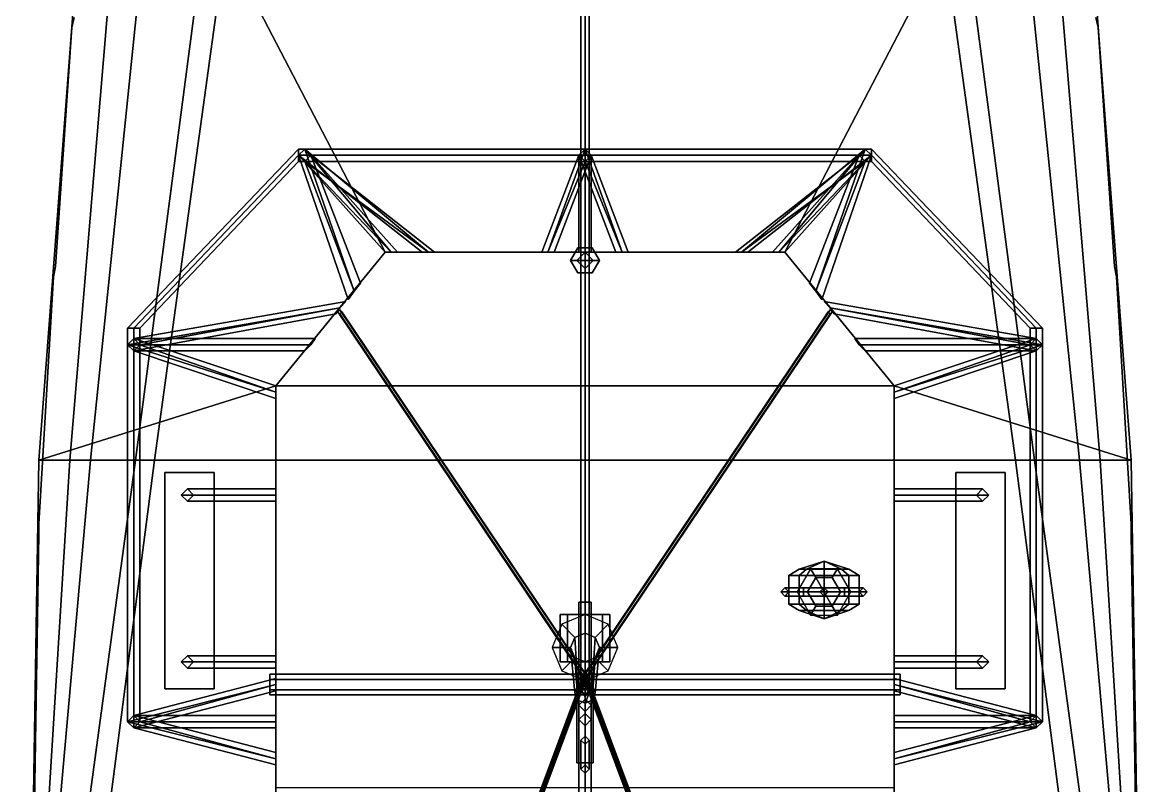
# Model space of a CAD drawing. Header units: millimetres. Extents: x -3 to 2.7, y -37.1 to 19.1.
# Drawn here: x -2.73 to 2.73, y 5.67 to 9.38 of the extents above; entities that cross this region are included whole.
import ezdxf

# ---------------------------------------------------------------- set-up
doc = ezdxf.new("R2010")
doc.units = ezdxf.units.MM
doc.layers.add('railings', color=6, linetype='Continuous')

msp = doc.modelspace()

# ---------------------------------------------------------------- linework, layer by layer
for points in [[(-0.02, 6.16, 8.65), (0, 6.16, 8.67), (0, 18.13, 4.97), (-0.02, 18.13, 4.95)], [(0, 6.16, 8.63), (-0.02, 6.16, 8.65), (-0.02, 18.13, 4.95), (0, 18.13, 4.93)], [(0, 6.16, 8.67), (0.02, 6.16, 8.65), (0.02, 18.13, 4.95), (0, 18.13, 4.97)], [(0.02, 6.16, 8.65), (0, 6.16, 8.63), (0, 18.13, 4.93), (0.02, 18.13, 4.95)], [(-2.37, 10.95, 2.6), (-2.19, 10.95, 2.45), (-2.5, 7.25, 2.45), (-2.65, 7.25, 2.6)], [(-0.97, 8.26, 2.6), (-2.37, 10.95, 2.6), (-2.65, 7.25, 2.6), (-1.5, 7.61, 2.6)], [(-2.19, 10.95, 2.45), (-2.02, 10.95, 1.93), (-2.4, 7.25, 1.93), (-2.5, 7.25, 2.45)], [(-2.02, 10.95, 1.93), (-1.6959, 10.95), (-2.1808, 7.25), (-2.4, 7.25, 1.93)], [(0.97, 8.26, 2.6), (2.37, 10.95, 2.6), (-2.37, 10.95, 2.6), (-0.97, 8.26, 2.6)], [(-1.6959, 10.95), (-1.58, 10.95, -0.69), (-2.09, 7.25, -0.8), (-2.1808, 7.25)], [(0, 7.25, -1.36), (-2.09, 7.25, -0.8), (-1.58, 10.95, -0.69), (0, 10.95, -1.27)], [(0, 10.95, -1.27), (1.58, 10.95, -0.69), (2.09, 7.25, -0.8), (0, 7.25, -1.36)], [(2.65, 7.25, 2.6), (2.37, 10.95, 2.6), (0.97, 8.26, 2.6), (1.5, 7.61, 2.6)], [(2.1808, 7.25), (2.09, 7.25, -0.8), (1.58, 10.95, -0.69), (1.6959, 10.95)], [(2.4, 7.25, 1.93), (2.1808, 7.25), (1.6959, 10.95), (2.02, 10.95, 1.93)], [(2.5, 7.25, 2.45), (2.4, 7.25, 1.93), (2.02, 10.95, 1.93), (2.19, 10.95, 2.45)], [(2.65, 7.25, 2.6), (2.5, 7.25, 2.45), (2.19, 10.95, 2.45), (2.37, 10.95, 2.6)], [(-2.19, 7.89, 5.13), (-2.22, 7.89, 5.16), (-1.39, 8.76, 5.16), (-1.39, 8.73, 5.13)], [(-2.22, 7.89, 5.16), (-2.19, 7.89, 5.19), (-1.39, 8.73, 5.19), (-1.39, 8.76, 5.16)], [(1.39, 8.73, 5.19), (1.39, 8.76, 5.16), (-1.39, 8.76, 5.16), (-1.39, 8.73, 5.19)], [(1.39, 8.76, 5.16), (1.39, 8.73, 5.13), (-1.39, 8.73, 5.13), (-1.39, 8.76, 5.16)], [(-0.94, 8.26, 4.55), (-0.97, 8.26, 4.58), (-1.39, 8.73, 5.04), (-1.36, 8.76, 5.04)], [(-0.76, 8.26, 4.65), (-0.79, 8.26, 4.68), (-1.39, 8.73, 5.04), (-1.36, 8.76, 5.04)], [(-1.12, 8.07, 4.65), (-1.15, 8.03, 4.68), (-1.39, 8.73, 5.04), (-1.36, 8.76, 5.04)], [(-1.36, 8.76, 5.04), (-1.39, 8.73, 5.04), (-1.39, 8.73, 5.13), (-1.36, 8.76, 5.16)], [(-0.91, 8.26, 4.58), (-0.94, 8.26, 4.55), (-1.36, 8.76, 5.04), (-1.33, 8.73, 5.04)], [(-0.73, 8.26, 4.68), (-0.76, 8.26, 4.65), (-1.36, 8.76, 5.04), (-1.33, 8.73, 5.04)], [(-1.09, 8.11, 4.68), (-1.12, 8.07, 4.65), (-1.36, 8.76, 5.04), (-1.33, 8.73, 5.04)], [(-1.33, 8.73, 5.04), (-1.36, 8.76, 5.04), (-1.36, 8.76, 5.16), (-1.33, 8.73, 5.13)], [(-0.18, 8.26, 4.65), (-0.21, 8.26, 4.68), (-0.03, 8.73, 5.04), (0, 8.76, 5.04)], [(-0.15, 8.26, 4.68), (-0.18, 8.26, 4.65), (0, 8.76, 5.04), (0.03, 8.73, 5.04)], [(0, 8.76, 5.04), (-0.03, 8.73, 5.04), (-0.03, 8.73, 5.13), (0, 8.76, 5.16)], [(0, 8.26, 4.55), (-0.03, 8.26, 4.58), (-0.03, 8.73, 5.04), (0, 8.76, 5.04)], [(0.18, 8.26, 4.65), (0.15, 8.26, 4.68), (-0.03, 8.73, 5.04), (0, 8.76, 5.04)], [(0.03, 8.73, 5.04), (0, 8.76, 5.04), (0, 8.76, 5.16), (0.03, 8.73, 5.13)], [(0.03, 8.26, 4.58), (0, 8.26, 4.55), (0, 8.76, 5.04), (0.03, 8.73, 5.04)], [(0.21, 8.26, 4.68), (0.18, 8.26, 4.65), (0, 8.76, 5.04), (0.03, 8.73, 5.04)], [(0.76, 8.26, 4.65), (0.73, 8.26, 4.68), (1.33, 8.73, 5.04), (1.36, 8.76, 5.04)], [(0.79, 8.26, 4.68), (0.76, 8.26, 4.65), (1.36, 8.76, 5.04), (1.39, 8.73, 5.04)], [(0.94, 8.26, 4.55), (0.91, 8.26, 4.58), (1.33, 8.73, 5.04), (1.36, 8.76, 5.04)], [(0.97, 8.26, 4.58), (0.94, 8.26, 4.55), (1.36, 8.76, 5.04), (1.39, 8.73, 5.04)], [(1.12, 8.07, 4.65), (1.09, 8.11, 4.68), (1.33, 8.73, 5.04), (1.36, 8.76, 5.04)], [(1.15, 8.03, 4.68), (1.12, 8.07, 4.65), (1.36, 8.76, 5.04), (1.39, 8.73, 5.04)], [(1.36, 8.76, 5.04), (1.33, 8.73, 5.04), (1.33, 8.73, 5.13), (1.36, 8.76, 5.16)], [(1.39, 8.73, 5.04), (1.36, 8.76, 5.04), (1.36, 8.76, 5.16), (1.39, 8.73, 5.13)], [(2.19, 7.89, 5.19), (2.22, 7.89, 5.16), (1.39, 8.76, 5.16), (1.39, 8.73, 5.19)], [(2.22, 7.89, 5.16), (2.19, 7.89, 5.13), (1.39, 8.73, 5.13), (1.39, 8.76, 5.16)], [(-2.16, 7.89, 5.16), (-2.19, 7.89, 5.13), (-1.39, 8.73, 5.13), (-1.39, 8.7, 5.16)], [(-2.19, 7.89, 5.19), (-2.16, 7.89, 5.16), (-1.39, 8.7, 5.16), (-1.39, 8.73, 5.19)], [(1.39, 8.7, 5.16), (1.39, 8.73, 5.19), (-1.39, 8.73, 5.19), (-1.39, 8.7, 5.16)], [(1.39, 8.73, 5.13), (1.39, 8.7, 5.16), (-1.39, 8.7, 5.16), (-1.39, 8.73, 5.13)], [(-0.97, 8.26, 4.58), (-0.94, 8.26, 4.61), (-1.36, 8.7, 5.04), (-1.39, 8.73, 5.04)], [(-1.15, 8.03, 4.68), (-1.12, 8.07, 4.71), (-1.36, 8.7, 5.04), (-1.39, 8.73, 5.04)], [(-0.79, 8.26, 4.68), (-0.76, 8.26, 4.71), (-1.36, 8.7, 5.04), (-1.39, 8.73, 5.04)], [(-1.39, 8.73, 5.04), (-1.36, 8.7, 5.04), (-1.36, 8.7, 5.16), (-1.39, 8.73, 5.13)], [(-0.94, 8.26, 4.61), (-0.91, 8.26, 4.58), (-1.33, 8.73, 5.04), (-1.36, 8.7, 5.04)], [(-0.76, 8.26, 4.71), (-0.73, 8.26, 4.68), (-1.33, 8.73, 5.04), (-1.36, 8.7, 5.04)], [(-1.12, 8.07, 4.71), (-1.09, 8.11, 4.68), (-1.33, 8.73, 5.04), (-1.36, 8.7, 5.04)], [(-1.36, 8.7, 5.04), (-1.33, 8.73, 5.04), (-1.33, 8.73, 5.13), (-1.36, 8.7, 5.16)], [(-0.21, 8.26, 4.68), (-0.18, 8.26, 4.71), (0, 8.7, 5.04), (-0.03, 8.73, 5.04)], [(-0.18, 8.26, 4.71), (-0.15, 8.26, 4.68), (0.03, 8.73, 5.04), (0, 8.7, 5.04)], [(-0.03, 8.73, 5.04), (0, 8.7, 5.04), (0, 8.7, 5.16), (-0.03, 8.73, 5.13)], [(-0.03, 8.26, 4.58), (0, 8.26, 4.61), (0, 8.7, 5.04), (-0.03, 8.73, 5.04)], [(0.15, 8.26, 4.68), (0.18, 8.26, 4.71), (0, 8.7, 5.04), (-0.03, 8.73, 5.04)], [(0, 8.7, 5.04), (0.03, 8.73, 5.04), (0.03, 8.73, 5.13), (0, 8.7, 5.16)], [(0, 8.26, 4.61), (0.03, 8.26, 4.58), (0.03, 8.73, 5.04), (0, 8.7, 5.04)], [(0.18, 8.26, 4.71), (0.21, 8.26, 4.68), (0.03, 8.73, 5.04), (0, 8.7, 5.04)], [(0.73, 8.26, 4.68), (0.76, 8.26, 4.71), (1.36, 8.7, 5.04), (1.33, 8.73, 5.04)], [(0.76, 8.26, 4.71), (0.79, 8.26, 4.68), (1.39, 8.73, 5.04), (1.36, 8.7, 5.04)], [(0.91, 8.26, 4.58), (0.94, 8.26, 4.61), (1.36, 8.7, 5.04), (1.33, 8.73, 5.04)], [(0.94, 8.26, 4.61), (0.97, 8.26, 4.58), (1.39, 8.73, 5.04), (1.36, 8.7, 5.04)], [(1.09, 8.11, 4.68), (1.12, 8.07, 4.71), (1.36, 8.7, 5.04), (1.33, 8.73, 5.04)], [(1.12, 8.07, 4.71), (1.15, 8.03, 4.68), (1.39, 8.73, 5.04), (1.36, 8.7, 5.04)], [(1.33, 8.73, 5.04), (1.36, 8.7, 5.04), (1.36, 8.7, 5.16), (1.33, 8.73, 5.13)], [(1.36, 8.7, 5.04), (1.39, 8.73, 5.04), (1.39, 8.73, 5.13), (1.36, 8.7, 5.16)], [(2.16, 7.89, 5.16), (2.19, 7.89, 5.19), (1.39, 8.73, 5.19), (1.39, 8.7, 5.16)], [(2.19, 7.89, 5.13), (2.16, 7.89, 5.16), (1.39, 8.7, 5.16), (1.39, 8.73, 5.13)], [(-0.97, 8.26, 4.77), (-0.97, 8.26, 2.6), (-1.5, 7.61, 2.6), (-1.5, 7.61, 4.77)], [(1.5, 7.61, 4.77), (0.97, 8.26, 4.77), (-0.97, 8.26, 4.77), (-1.5, 7.61, 4.77)], [(0.97, 8.26, 4.77), (0.97, 8.26, 2.6), (-0.97, 8.26, 2.6), (-0.97, 8.26, 4.77)], [(-0.035, 8.2806, 5.34), (-0.07, 8.22, 5.34), (-0.07, 8.22, 5.47), (-0.035, 8.2806, 5.47)], [(-0.07, 8.22, 5.47), (0.07, 8.22, 5.47), (0.035, 8.2806, 5.47), (-0.035, 8.2806, 5.47)], [(0, 8.26, 4.77), (-0.04, 8.22, 4.77), (-0.04, 8.22, 5.34), (0, 8.26, 5.34)], [(0.035, 8.2806, 5.34), (-0.035, 8.2806, 5.34), (-0.035, 8.2806, 5.47), (0.035, 8.2806, 5.47)], [(0.04, 8.22, 4.77), (0, 8.26, 4.77), (0, 8.26, 5.34), (0.04, 8.22, 5.34)], [(0.07, 8.22, 5.34), (0.035, 8.2806, 5.34), (0.035, 8.2806, 5.47), (0.07, 8.22, 5.47)], [(1.5, 7.61, 2.6), (0.97, 8.26, 2.6), (0.97, 8.26, 4.77), (1.5, 7.61, 4.77)], [(-0.07, 8.22, 5.34), (-0.035, 8.1594, 5.34), (-0.035, 8.1594, 5.47), (-0.07, 8.22, 5.47)], [(-0.035, 8.1594, 5.47), (0.035, 8.1594, 5.47), (0.07, 8.22, 5.47), (-0.07, 8.22, 5.47)], [(-0.04, 8.22, 4.77), (0, 8.18, 4.77), (0, 8.18, 5.34), (-0.04, 8.22, 5.34)], [(0, 8.18, 4.77), (0.04, 8.22, 4.77), (0.04, 8.22, 5.34), (0, 8.18, 5.34)], [(0.035, 8.1594, 5.34), (0.07, 8.22, 5.34), (0.07, 8.22, 5.47), (0.035, 8.1594, 5.47)], [(-0.035, 8.1594, 5.34), (0.035, 8.1594, 5.34), (0.035, 8.1594, 5.47), (-0.035, 8.1594, 5.47)], [(-1.16, 8.02, 4.68), (-1.19, 7.99, 4.65), (-2.22, 7.81, 5.04), (-2.19, 7.84, 5.04)], [(-1.19, 7.99, 4.65), (-1.21, 7.96, 4.68), (-2.19, 7.78, 5.04), (-2.22, 7.81, 5.04)], [(-1.19, 7.99, 4.71), (-1.16, 8.02, 4.68), (-2.19, 7.84, 5.04), (-2.16, 7.81, 5.04)], [(-1.21, 7.96, 4.68), (-1.19, 7.99, 4.71), (-2.16, 7.81, 5.04), (-2.19, 7.78, 5.04)], [(-1.19, 7.98, 4.77), (-1.2, 7.97, 4.77), (-0.01, 6.2, 8.04), (0, 6.21, 8.04)], [(-1.18, 7.97, 4.77), (-1.19, 7.98, 4.77), (0, 6.21, 8.04), (0.01, 6.2, 8.04)], [(1.19, 7.98, 4.77), (1.18, 7.97, 4.77), (-0.01, 6.2, 8.04), (0, 6.21, 8.04)], [(1.2, 7.97, 4.77), (1.19, 7.98, 4.77), (0, 6.21, 8.04), (0.01, 6.2, 8.04)], [(1.16, 8.02, 4.68), (1.19, 7.99, 4.71), (2.16, 7.81, 5.04), (2.19, 7.84, 5.04)], [(1.19, 7.99, 4.65), (1.16, 8.02, 4.68), (2.19, 7.84, 5.04), (2.22, 7.81, 5.04)], [(1.21, 7.96, 4.68), (1.19, 7.99, 4.65), (2.22, 7.81, 5.04), (2.19, 7.78, 5.04)], [(1.19, 7.99, 4.71), (1.21, 7.96, 4.68), (2.19, 7.78, 5.04), (2.16, 7.81, 5.04)], [(-1.2, 7.97, 4.77), (-1.19, 7.96, 4.77), (0, 6.19, 8.04), (-0.01, 6.2, 8.04)], [(-1.19, 7.96, 4.77), (-1.18, 7.97, 4.77), (0.01, 6.2, 8.04), (0, 6.19, 8.04)], [(1.18, 7.97, 4.77), (1.19, 7.96, 4.77), (0, 6.19, 8.04), (-0.01, 6.2, 8.04)], [(1.19, 7.96, 4.77), (1.2, 7.97, 4.77), (0.01, 6.2, 8.04), (0, 6.19, 8.04)], [(-2.19, 6.01, 5.13), (-2.22, 5.98, 5.16), (-2.22, 7.89, 5.16), (-2.19, 7.89, 5.13)], [(-2.22, 5.98, 5.16), (-2.19, 5.95, 5.19), (-2.19, 7.89, 5.19), (-2.22, 7.89, 5.16)], [(-2.16, 5.98, 5.16), (-2.19, 6.01, 5.13), (-2.19, 7.89, 5.13), (-2.16, 7.89, 5.16)], [(-2.19, 5.95, 5.19), (-2.16, 5.98, 5.16), (-2.16, 7.89, 5.16), (-2.19, 7.89, 5.19)], [(2.16, 5.98, 5.16), (2.19, 5.95, 5.19), (2.19, 7.89, 5.19), (2.16, 7.89, 5.16)], [(2.19, 6.01, 5.13), (2.16, 5.98, 5.16), (2.16, 7.89, 5.16), (2.19, 7.89, 5.13)], [(2.19, 5.95, 5.19), (2.22, 5.98, 5.16), (2.22, 7.89, 5.16), (2.19, 7.89, 5.19)], [(2.22, 5.98, 5.16), (2.19, 6.01, 5.13), (2.19, 7.89, 5.13), (2.22, 7.89, 5.16)], [(-1.31, 7.84, 4.58), (-1.33, 7.81, 4.55), (-2.22, 7.81, 5.04), (-2.19, 7.84, 5.04)], [(-1.5, 7.61, 4.68), (-1.5, 7.58, 4.65), (-2.22, 7.81, 5.04), (-2.19, 7.84, 5.04)], [(-2.19, 7.84, 5.04), (-2.22, 7.81, 5.04), (-2.22, 7.81, 5.16), (-2.19, 7.84, 5.13)], [(-1.33, 7.81, 4.55), (-1.36, 7.78, 4.58), (-2.19, 7.78, 5.04), (-2.22, 7.81, 5.04)], [(-1.5, 7.58, 4.65), (-1.5, 7.55, 4.68), (-2.19, 7.78, 5.04), (-2.22, 7.81, 5.04)], [(-2.22, 7.81, 5.04), (-2.19, 7.78, 5.04), (-2.19, 7.78, 5.13), (-2.22, 7.81, 5.16)], [(-1.33, 7.81, 4.61), (-1.31, 7.84, 4.58), (-2.19, 7.84, 5.04), (-2.16, 7.81, 5.04)], [(-1.5, 7.58, 4.71), (-1.5, 7.61, 4.68), (-2.19, 7.84, 5.04), (-2.16, 7.81, 5.04)], [(-2.16, 7.81, 5.04), (-2.19, 7.84, 5.04), (-2.19, 7.84, 5.13), (-2.16, 7.81, 5.16)], [(-1.36, 7.78, 4.58), (-1.33, 7.81, 4.61), (-2.16, 7.81, 5.04), (-2.19, 7.78, 5.04)], [(-1.5, 7.55, 4.68), (-1.5, 7.58, 4.71), (-2.16, 7.81, 5.04), (-2.19, 7.78, 5.04)], [(-2.19, 7.78, 5.04), (-2.16, 7.81, 5.04), (-2.16, 7.81, 5.16), (-2.19, 7.78, 5.13)], [(1.33, 7.81, 4.55), (1.31, 7.84, 4.58), (2.19, 7.84, 5.04), (2.22, 7.81, 5.04)], [(1.31, 7.84, 4.58), (1.33, 7.81, 4.61), (2.16, 7.81, 5.04), (2.19, 7.84, 5.04)], [(1.36, 7.78, 4.58), (1.33, 7.81, 4.55), (2.22, 7.81, 5.04), (2.19, 7.78, 5.04)], [(1.33, 7.81, 4.61), (1.36, 7.78, 4.58), (2.19, 7.78, 5.04), (2.16, 7.81, 5.04)], [(1.5, 7.58, 4.65), (1.5, 7.61, 4.68), (2.19, 7.84, 5.04), (2.22, 7.81, 5.04)], [(1.5, 7.61, 4.68), (1.5, 7.58, 4.71), (2.16, 7.81, 5.04), (2.19, 7.84, 5.04)], [(1.5, 7.55, 4.68), (1.5, 7.58, 4.65), (2.22, 7.81, 5.04), (2.19, 7.78, 5.04)], [(1.5, 7.58, 4.71), (1.5, 7.55, 4.68), (2.19, 7.78, 5.04), (2.16, 7.81, 5.04)], [(2.19, 7.84, 5.04), (2.16, 7.81, 5.04), (2.16, 7.81, 5.16), (2.19, 7.84, 5.13)], [(2.16, 7.81, 5.04), (2.19, 7.78, 5.04), (2.19, 7.78, 5.13), (2.16, 7.81, 5.16)], [(2.22, 7.81, 5.04), (2.19, 7.84, 5.04), (2.19, 7.84, 5.13), (2.22, 7.81, 5.16)], [(2.19, 7.78, 5.04), (2.22, 7.81, 5.04), (2.22, 7.81, 5.16), (2.19, 7.78, 5.13)], [(-2.6796, 5.42, 2.6), (-1.5, 5.42, 2.6), (-1.5, 7.61, 2.6), (-2.65, 7.25, 2.6)], [(-1.5, 7.61, 4.77), (-1.5, 5.66, 4.77), (1.5, 5.66, 4.77), (1.5, 7.61, 4.77)], [(-1.5, 7.61, 2.6), (-1.5, 5.66, 3.71), (-1.5, 5.66, 4.77), (-1.5, 7.61, 4.77)], [(-1.5, 7.61, 2.6), (-1.5, 5.42, 2.6), (-1.5, 0.04, 3.71), (-1.5, 5.66, 3.71)], [(1.5, 5.66, 4.77), (1.5, 5.66, 3.71), (1.5, 7.61, 2.6), (1.5, 7.61, 4.77)], [(1.5, 0.04, 3.71), (1.5, 5.42, 2.6), (1.5, 7.61, 2.6), (1.5, 5.66, 3.71)], [(2.6796, 5.42, 2.6), (2.65, 7.25, 2.6), (1.5, 7.61, 2.6), (1.5, 5.42, 2.6)], [(-2.5, 7.25, 2.45), (-2.4, 7.25, 1.93), (-2.73, 3.54, 0.34), (-2.73, 3.54, 1.36)], [(-2.4, 7.25, 1.93), (-2.1808, 7.25), (-2.6843, 3.54), (-2.73, 3.54, 0.34)], [(-2.65, 7.25, 2.6), (-2.5, 7.25, 2.45), (-2.73, 3.54, 1.36), (-2.6796, 5.42, 2.6)], [(-2.1808, 7.25), (-2.09, 7.25, -0.8), (-2.57, 3.54, -0.85), (-2.6843, 3.54)], [(0, 3.54, -1.45), (-2.57, 3.54, -0.85), (-2.09, 7.25, -0.8), (0, 7.25, -1.36)], [(0, 7.25, -1.36), (2.09, 7.25, -0.8), (2.57, 3.54, -0.85), (0, 3.54, -1.45)], [(2.6843, 3.54), (2.57, 3.54, -0.85), (2.09, 7.25, -0.8), (2.1808, 7.25)], [(2.73, 3.54, 0.34), (2.6843, 3.54), (2.1808, 7.25), (2.4, 7.25, 1.93)], [(2.73, 3.54, 1.36), (2.73, 3.54, 0.34), (2.4, 7.25, 1.93), (2.5, 7.25, 2.45)], [(2.6796, 5.42, 2.6), (2.73, 3.54, 1.36), (2.5, 7.25, 2.45), (2.65, 7.25, 2.6)], [(-2.04, 7.19, 4.98), (-2.04, 7.19, 4.8), (-2.04, 6.14, 4.8), (-2.04, 6.14, 4.98)], [(-1.8, 7.19, 4.98), (-1.8, 7.19, 4.8), (-2.04, 7.19, 4.8), (-2.04, 7.19, 4.98)], [(-2.04, 6.14, 4.8), (-2.04, 7.19, 4.8), (-1.8, 7.19, 4.8), (-1.8, 6.14, 4.8)], [(-1.8, 6.14, 4.98), (-1.8, 7.19, 4.98), (-2.04, 7.19, 4.98), (-2.04, 6.14, 4.98)], [(-1.8, 6.14, 4.8), (-1.8, 7.19, 4.8), (-1.8, 7.19, 4.98), (-1.8, 6.14, 4.98)], [(2.04, 6.14, 4.98), (2.04, 7.19, 4.98), (1.8, 7.19, 4.98), (1.8, 6.14, 4.98)], [(2.04, 7.19, 4.98), (2.04, 7.19, 4.8), (1.8, 7.19, 4.8), (1.8, 7.19, 4.98)], [(1.8, 7.19, 4.98), (1.8, 7.19, 4.8), (1.8, 6.14, 4.8), (1.8, 6.14, 4.98)], [(1.8, 6.14, 4.8), (1.8, 7.19, 4.8), (2.04, 7.19, 4.8), (2.04, 6.14, 4.8)], [(2.04, 6.14, 4.8), (2.04, 7.19, 4.8), (2.04, 7.19, 4.98), (2.04, 6.14, 4.98)], [(-1.5, 7.11, 4.58), (-1.5, 7.08, 4.55), (-1.96, 7.08, 4.8), (-1.93, 7.11, 4.8)], [(-1.5, 7.08, 4.61), (-1.5, 7.11, 4.58), (-1.93, 7.11, 4.8), (-1.9, 7.08, 4.8)], [(1.5, 7.08, 4.55), (1.5, 7.11, 4.58), (1.93, 7.11, 4.8), (1.96, 7.08, 4.8)], [(1.5, 7.11, 4.58), (1.5, 7.08, 4.61), (1.9, 7.08, 4.8), (1.93, 7.11, 4.8)], [(-1.5, 7.08, 4.55), (-1.5, 7.05, 4.58), (-1.93, 7.05, 4.8), (-1.96, 7.08, 4.8)], [(-1.5, 7.05, 4.58), (-1.5, 7.08, 4.61), (-1.9, 7.08, 4.8), (-1.93, 7.05, 4.8)], [(1.5, 7.05, 4.58), (1.5, 7.08, 4.55), (1.96, 7.08, 4.8), (1.93, 7.05, 4.8)], [(1.5, 7.08, 4.61), (1.5, 7.05, 4.58), (1.93, 7.05, 4.8), (1.9, 7.08, 4.8)], [(1.075, 6.72, 5.975), (1.0398, 6.69, 5.9398), (0.99, 6.69, 6.06), (1.0398, 6.72, 6.06)], [(1.0398, 6.72, 6.06), (0.99, 6.69, 6.06), (1.0398, 6.69, 6.1802), (1.075, 6.72, 6.145)], [(1.095, 6.7226, 4.77), (1.03, 6.61, 4.77), (1.08, 6.61, 5.77), (1.12, 6.6793, 5.77)], [(1.16, 6.76, 6.06), (1.075, 6.72, 5.975), (1.0398, 6.72, 6.06), (1.16, 6.76, 6.06)], [(1.16, 6.76, 6.06), (1.0398, 6.72, 6.06), (1.075, 6.72, 6.145), (1.16, 6.76, 6.06)], [(1.16, 6.72, 5.9398), (1.16, 6.69, 5.89), (1.0398, 6.69, 5.9398), (1.075, 6.72, 5.975)], [(1.075, 6.72, 6.145), (1.0398, 6.69, 6.1802), (1.16, 6.69, 6.23), (1.16, 6.72, 6.1802)], [(1.16, 6.76, 6.06), (1.16, 6.72, 5.9398), (1.075, 6.72, 5.975), (1.16, 6.76, 6.06)], [(1.16, 6.76, 6.06), (1.075, 6.72, 6.145), (1.16, 6.72, 6.1802), (1.16, 6.76, 6.06)], [(1.225, 6.7226, 4.77), (1.095, 6.7226, 4.77), (1.12, 6.6793, 5.77), (1.2, 6.6793, 5.77)], [(1.16, 6.76, 6.06), (1.2802, 6.72, 6.06), (1.245, 6.72, 5.975), (1.16, 6.76, 6.06)], [(1.16, 6.76, 6.06), (1.245, 6.72, 5.975), (1.16, 6.72, 5.9398), (1.16, 6.76, 6.06)], [(1.16, 6.76, 6.06), (1.16, 6.72, 6.1802), (1.245, 6.72, 6.145), (1.16, 6.76, 6.06)], [(1.16, 6.76, 6.06), (1.245, 6.72, 6.145), (1.2802, 6.72, 6.06), (1.16, 6.76, 6.06)], [(1.245, 6.72, 5.975), (1.2802, 6.69, 5.9398), (1.16, 6.69, 5.89), (1.16, 6.72, 5.9398)], [(1.16, 6.72, 6.1802), (1.16, 6.69, 6.23), (1.2802, 6.69, 6.1802), (1.245, 6.72, 6.145)], [(1.29, 6.61, 4.77), (1.225, 6.7226, 4.77), (1.2, 6.6793, 5.77), (1.24, 6.61, 5.77)], [(1.2802, 6.72, 6.06), (1.33, 6.69, 6.06), (1.2802, 6.69, 5.9398), (1.245, 6.72, 5.975)], [(1.245, 6.72, 6.145), (1.2802, 6.69, 6.1802), (1.33, 6.69, 6.06), (1.2802, 6.72, 6.06)], [(0.99, 6.55, 6.06), (1.0398, 6.55, 6.1802), (1.0398, 6.69, 6.1802), (0.99, 6.69, 6.06)], [(1.0398, 6.55, 5.9398), (0.99, 6.55, 6.06), (0.99, 6.69, 6.06), (1.0398, 6.69, 5.9398)], [(1.0398, 6.55, 6.1802), (1.16, 6.55, 6.23), (1.16, 6.69, 6.23), (1.0398, 6.69, 6.1802)], [(1.16, 6.55, 5.89), (1.0398, 6.55, 5.9398), (1.0398, 6.69, 5.9398), (1.16, 6.69, 5.89)], [(1.2, 6.5407, 5.77), (1.12, 6.6793, 5.77), (1.08, 6.61, 5.77), (1.12, 6.5407, 5.77)], [(1.24, 6.61, 5.77), (1.2, 6.6793, 5.77), (1.12, 6.6793, 5.77), (1.2, 6.5407, 5.77)], [(1.16, 6.55, 6.23), (1.2802, 6.55, 6.1802), (1.2802, 6.69, 6.1802), (1.16, 6.69, 6.23)], [(1.2802, 6.55, 5.9398), (1.16, 6.55, 5.89), (1.16, 6.69, 5.89), (1.2802, 6.69, 5.9398)], [(1.2802, 6.55, 6.1802), (1.33, 6.55, 6.06), (1.33, 6.69, 6.06), (1.2802, 6.69, 6.1802)], [(1.33, 6.55, 6.06), (1.2802, 6.55, 5.9398), (1.2802, 6.69, 5.9398), (1.33, 6.69, 6.06)], [(1.06, 6.63, 5.87), (1.06, 6.61, 5.85), (0.95, 6.61, 5.98), (0.97, 6.63, 5.98)], [(0.97, 6.63, 5.98), (0.95, 6.61, 5.98), (0.95, 6.61, 6.08), (0.97, 6.63, 6.08)], [(1.06, 6.61, 5.85), (1.06, 6.59, 5.87), (0.97, 6.59, 5.98), (0.95, 6.61, 5.98)], [(0.95, 6.61, 5.98), (0.97, 6.59, 5.98), (0.97, 6.59, 6.08), (0.95, 6.61, 6.08)], [(0.97, 6.59, 6.06), (0.95, 6.61, 6.06), (0.95, 6.61, 6.08), (0.97, 6.59, 6.08)], [(1.06, 6.61, 5.89), (1.06, 6.63, 5.87), (0.97, 6.63, 5.98), (0.99, 6.61, 5.98)], [(0.99, 6.61, 5.98), (0.97, 6.63, 5.98), (0.97, 6.63, 6.08), (0.99, 6.61, 6.08)], [(1.06, 6.59, 5.87), (1.06, 6.61, 5.89), (0.99, 6.61, 5.98), (0.97, 6.59, 5.98)], [(0.97, 6.59, 5.98), (0.99, 6.61, 5.98), (0.99, 6.61, 6.08), (0.97, 6.59, 6.08)], [(1.03, 6.61, 4.77), (1.095, 6.4974, 4.77), (1.12, 6.5407, 5.77), (1.08, 6.61, 5.77)], [(1.06, 6.61, 5.85), (1.06, 6.63, 5.87), (1.26, 6.63, 5.87), (1.26, 6.61, 5.85)], [(1.06, 6.63, 5.87), (1.06, 6.61, 5.89), (1.26, 6.61, 5.89), (1.26, 6.63, 5.87)], [(1.06, 6.61, 5.89), (1.06, 6.59, 5.87), (1.26, 6.59, 5.87), (1.26, 6.61, 5.89)], [(1.06, 6.59, 5.87), (1.06, 6.61, 5.85), (1.26, 6.61, 5.85), (1.26, 6.59, 5.87)], [(1.16, 6.63, 5.77), (1.14, 6.61, 5.77), (1.14, 6.61, 5.85), (1.16, 6.63, 5.87)], [(1.14, 6.61, 5.77), (1.16, 6.59, 5.77), (1.16, 6.59, 5.87), (1.14, 6.61, 5.85)], [(1.18, 6.61, 5.77), (1.16, 6.63, 5.77), (1.16, 6.63, 5.87), (1.18, 6.61, 5.85)], [(1.16, 6.59, 5.77), (1.18, 6.61, 5.77), (1.18, 6.61, 5.85), (1.16, 6.59, 5.87)], [(1.225, 6.4974, 4.77), (1.29, 6.61, 4.77), (1.24, 6.61, 5.77), (1.2, 6.5407, 5.77)], [(1.26, 6.61, 5.85), (1.26, 6.63, 5.87), (1.35, 6.63, 5.98), (1.37, 6.61, 5.98)], [(1.26, 6.63, 5.87), (1.26, 6.61, 5.89), (1.33, 6.61, 5.98), (1.35, 6.63, 5.98)], [(1.26, 6.61, 5.89), (1.26, 6.59, 5.87), (1.35, 6.59, 5.98), (1.33, 6.61, 5.98)], [(1.26, 6.59, 5.87), (1.26, 6.61, 5.85), (1.37, 6.61, 5.98), (1.35, 6.59, 5.98)], [(1.35, 6.63, 5.98), (1.33, 6.61, 5.98), (1.33, 6.61, 6.08), (1.35, 6.63, 6.08)], [(1.33, 6.61, 5.98), (1.35, 6.59, 5.98), (1.35, 6.59, 6.08), (1.33, 6.61, 6.08)], [(1.35, 6.59, 6.06), (1.33, 6.61, 6.06), (1.33, 6.61, 6.08), (1.35, 6.59, 6.08)], [(1.37, 6.61, 5.98), (1.35, 6.63, 5.98), (1.35, 6.63, 6.08), (1.37, 6.61, 6.08)], [(1.35, 6.59, 5.98), (1.37, 6.61, 5.98), (1.37, 6.61, 6.08), (1.35, 6.59, 6.08)], [(-0.03, 6.14, 7.36), (0, 6.14, 7.39), (0, 6.56, 7.39), (-0.03, 6.56, 7.36)], [(0, 6.14, 7.33), (-0.03, 6.14, 7.36), (-0.03, 6.56, 7.36), (0, 6.56, 7.33)], [(0, 6.56, 7.39), (0.03, 6.56, 7.36), (0, 6.56, 7.33), (-0.03, 6.56, 7.36)], [(0, 6.14, 7.39), (0.03, 6.14, 7.36), (0.03, 6.56, 7.36), (0, 6.56, 7.39)], [(0.03, 6.14, 7.36), (0, 6.14, 7.33), (0, 6.56, 7.33), (0.03, 6.56, 7.36)], [(-0.12, 6.27, 7.51), (-0.0849, 6.27, 7.5949), (-0.0849, 6.5, 7.5949), (-0.12, 6.5, 7.51)], [(-0.0849, 6.27, 7.4251), (-0.12, 6.27, 7.51), (-0.12, 6.5, 7.51), (-0.0849, 6.5, 7.4251)], [(-0.0849, 6.5, 7.5949), (0.12, 6.5, 7.51), (0.0849, 6.5, 7.4251), (-0.12, 6.5, 7.51)], [(-0.12, 6.5, 7.51), (0.0849, 6.5, 7.4251), (0, 6.5, 7.39), (-0.0849, 6.5, 7.4251)], [(0, 6.5, 4.77), (-0.1131, 6.4531, 4.77), (-0.0495, 6.3895, 5.16), (0, 6.41, 5.16)], [(-0.0849, 6.27, 7.5949), (0, 6.27, 7.63), (0, 6.5, 7.63), (-0.0849, 6.5, 7.5949)], [(0, 6.27, 7.39), (-0.0849, 6.27, 7.4251), (-0.0849, 6.5, 7.4251), (0, 6.5, 7.39)], [(0, 6.5, 7.63), (0.0849, 6.5, 7.5949), (0.12, 6.5, 7.51), (-0.0849, 6.5, 7.5949)], [(0.1131, 6.4531, 4.77), (0, 6.5, 4.77), (0, 6.41, 5.16), (0.0495, 6.3895, 5.16)], [(0, 6.27, 7.63), (0.0849, 6.27, 7.5949), (0.0849, 6.5, 7.5949), (0, 6.5, 7.63)], [(0.0849, 6.27, 7.4251), (0, 6.27, 7.39), (0, 6.5, 7.39), (0.0849, 6.5, 7.4251)], [(0.0849, 6.27, 7.5949), (0.12, 6.27, 7.51), (0.12, 6.5, 7.51), (0.0849, 6.5, 7.5949)], [(0.12, 6.27, 7.51), (0.0849, 6.27, 7.4251), (0.0849, 6.5, 7.4251), (0.12, 6.5, 7.51)], [(1.075, 6.52, 6.145), (1.0398, 6.55, 6.1802), (0.99, 6.55, 6.06), (1.0398, 6.52, 6.06)], [(1.0398, 6.52, 6.06), (0.99, 6.55, 6.06), (1.0398, 6.55, 5.9398), (1.075, 6.52, 5.975)], [(1.16, 6.52, 6.1802), (1.16, 6.55, 6.23), (1.0398, 6.55, 6.1802), (1.075, 6.52, 6.145)], [(1.075, 6.52, 5.975), (1.0398, 6.55, 5.9398), (1.16, 6.55, 5.89), (1.16, 6.52, 5.9398)], [(1.16, 6.48, 6.06), (1.075, 6.52, 6.145), (1.0398, 6.52, 6.06), (1.16, 6.48, 6.06)], [(1.16, 6.48, 6.06), (1.0398, 6.52, 6.06), (1.075, 6.52, 5.975), (1.16, 6.48, 6.06)], [(1.16, 6.48, 6.06), (1.16, 6.52, 6.1802), (1.075, 6.52, 6.145), (1.16, 6.48, 6.06)], [(1.16, 6.48, 6.06), (1.075, 6.52, 5.975), (1.16, 6.52, 5.9398), (1.16, 6.48, 6.06)], [(1.095, 6.4974, 4.77), (1.225, 6.4974, 4.77), (1.2, 6.5407, 5.77), (1.12, 6.5407, 5.77)], [(1.245, 6.52, 6.145), (1.2802, 6.55, 6.1802), (1.16, 6.55, 6.23), (1.16, 6.52, 6.1802)], [(1.16, 6.52, 5.9398), (1.16, 6.55, 5.89), (1.2802, 6.55, 5.9398), (1.245, 6.52, 5.975)], [(1.16, 6.48, 6.06), (1.2802, 6.52, 6.06), (1.245, 6.52, 6.145), (1.16, 6.48, 6.06)], [(1.16, 6.48, 6.06), (1.245, 6.52, 6.145), (1.16, 6.52, 6.1802), (1.16, 6.48, 6.06)], [(1.16, 6.48, 6.06), (1.16, 6.52, 5.9398), (1.245, 6.52, 5.975), (1.16, 6.48, 6.06)], [(1.16, 6.48, 6.06), (1.245, 6.52, 5.975), (1.2802, 6.52, 6.06), (1.16, 6.48, 6.06)], [(1.2802, 6.52, 6.06), (1.33, 6.55, 6.06), (1.2802, 6.55, 6.1802), (1.245, 6.52, 6.145)], [(1.245, 6.52, 5.975), (1.2802, 6.55, 5.9398), (1.33, 6.55, 6.06), (1.2802, 6.52, 6.06)], [(-0.1131, 6.4531, 4.77), (-0.16, 6.34, 4.77), (-0.07, 6.34, 5.16), (-0.0495, 6.3895, 5.16)], [(0.16, 6.34, 4.77), (0.1131, 6.4531, 4.77), (0.0495, 6.3895, 5.16), (0.07, 6.34, 5.16)], [(-0.0495, 6.3895, 5.16), (-0.07, 6.34, 5.16), (-0.05, 6.12, 8.72), (-0.0354, 6.1554, 8.72)], [(0, 6.41, 5.16), (-0.0495, 6.3895, 5.16), (-0.0354, 6.1554, 8.72), (0, 6.17, 8.72)], [(0.0495, 6.3895, 5.16), (0, 6.41, 5.16), (0, 6.17, 8.72), (0.0354, 6.1554, 8.72)], [(0.07, 6.34, 5.16), (0.0495, 6.3895, 5.16), (0.0354, 6.1554, 8.72), (0.05, 6.12, 8.72)], [(-0.16, 6.34, 4.77), (-0.1131, 6.2269, 4.77), (-0.0495, 6.2905, 5.16), (-0.07, 6.34, 5.16)], [(-0.07, 6.34, 5.16), (-0.0495, 6.2905, 5.16), (-0.0354, 6.0846, 8.72), (-0.05, 6.12, 8.72)], [(0.0495, 6.2905, 5.16), (0.07, 6.34, 5.16), (0.05, 6.12, 8.72), (0.0354, 6.0846, 8.72)], [(0.1131, 6.2269, 4.77), (0.16, 6.34, 4.77), (0.07, 6.34, 5.16), (0.0495, 6.2905, 5.16)], [(-1.5, 6.3, 4.58), (-1.5, 6.27, 4.55), (-1.96, 6.27, 4.8), (-1.93, 6.3, 4.8)], [(-1.5, 6.27, 4.61), (-1.5, 6.3, 4.58), (-1.93, 6.3, 4.8), (-1.9, 6.27, 4.8)], [(-0.1131, 6.2269, 4.77), (0, 6.18, 4.77), (0, 6.27, 5.16), (-0.0495, 6.2905, 5.16)], [(-0.0495, 6.2905, 5.16), (0, 6.27, 5.16), (0, 6.07, 8.72), (-0.0354, 6.0846, 8.72)], [(0, 6.27, 5.16), (0.0495, 6.2905, 5.16), (0.0354, 6.0846, 8.72), (0, 6.07, 8.72)], [(0, 6.18, 4.77), (0.1131, 6.2269, 4.77), (0.0495, 6.2905, 5.16), (0, 6.27, 5.16)], [(1.5, 6.27, 4.55), (1.5, 6.3, 4.58), (1.93, 6.3, 4.8), (1.96, 6.27, 4.8)], [(1.5, 6.3, 4.58), (1.5, 6.27, 4.61), (1.9, 6.27, 4.8), (1.93, 6.3, 4.8)], [(-1.5, 6.27, 4.55), (-1.5, 6.24, 4.58), (-1.93, 6.24, 4.8), (-1.96, 6.27, 4.8)], [(-1.5, 6.24, 4.58), (-1.5, 6.27, 4.61), (-1.9, 6.27, 4.8), (-1.93, 6.24, 4.8)], [(-0.12, 6.27, 7.51), (0.0849, 6.27, 7.5949), (0, 6.27, 7.63), (-0.0849, 6.27, 7.5949)], [(-0.0849, 6.27, 7.4251), (0.12, 6.27, 7.51), (0.0849, 6.27, 7.5949), (-0.12, 6.27, 7.51)], [(0, 6.27, 7.39), (0.0849, 6.27, 7.4251), (0.12, 6.27, 7.51), (-0.0849, 6.27, 7.4251)], [(1.5, 6.24, 4.58), (1.5, 6.27, 4.55), (1.96, 6.27, 4.8), (1.93, 6.24, 4.8)], [(1.5, 6.27, 4.61), (1.5, 6.24, 4.58), (1.93, 6.24, 4.8), (1.9, 6.27, 4.8)], [(-1.5, 6.19, 4.68), (-1.5, 6.16, 4.65), (-2.22, 5.98, 5.04), (-2.19, 6.01, 5.04)], [(-1.5, 6.16, 4.71), (-1.5, 6.19, 4.68), (-2.19, 6.01, 5.04), (-2.16, 5.98, 5.04)], [(-1.53, 6.21, 8.04), (-1.53, 6.185, 8.0833), (1.53, 6.185, 8.0833), (1.53, 6.21, 8.04)], [(-1.53, 6.185, 7.9967), (-1.53, 6.21, 8.04), (1.53, 6.21, 8.04), (1.53, 6.185, 7.9967)], [(-1.53, 6.21, 8.04), (-1.53, 6.11, 8.04), (-1.53, 6.135, 8.0833), (-1.53, 6.185, 8.0833)], [(-1.53, 6.185, 7.9967), (-1.53, 6.135, 7.9967), (-1.53, 6.11, 8.04), (-1.53, 6.21, 8.04)], [(-1.53, 6.185, 8.0833), (-1.53, 6.135, 8.0833), (1.53, 6.135, 8.0833), (1.53, 6.185, 8.0833)], [(-1.53, 6.135, 7.9967), (-1.53, 6.185, 7.9967), (1.53, 6.185, 7.9967), (1.53, 6.135, 7.9967)], [(-1.19, 3.02, 4.77), (-1.2, 3.01, 4.77), (-0.01, 6.2, 7.36), (0, 6.21, 7.36)], [(-1.2, 3.01, 4.77), (-1.19, 3, 4.77), (0, 6.19, 7.36), (-0.01, 6.2, 7.36)], [(-1.18, 3.01, 4.77), (-1.19, 3.02, 4.77), (0, 6.21, 7.36), (0.01, 6.2, 7.36)], [(-1.19, 3, 4.77), (-1.18, 3.01, 4.77), (0.01, 6.2, 7.36), (0, 6.19, 7.36)], [(-0.0354, 6.0846, 8.72), (0, 6.17, 8.72), (-0.0354, 6.1554, 8.72), (-0.05, 6.12, 8.72)], [(0, 6.07, 8.72), (0.0354, 6.1554, 8.72), (0, 6.17, 8.72), (-0.0354, 6.0846, 8.72)], [(1.19, 3.02, 4.77), (1.18, 3.01, 4.77), (-0.01, 6.2, 7.36), (0, 6.21, 7.36)], [(1.18, 3.01, 4.77), (1.19, 3, 4.77), (0, 6.19, 7.36), (-0.01, 6.2, 7.36)], [(1.2, 3.01, 4.77), (1.19, 3.02, 4.77), (0, 6.21, 7.36), (0.01, 6.2, 7.36)], [(1.19, 3, 4.77), (1.2, 3.01, 4.77), (0.01, 6.2, 7.36), (0, 6.19, 7.36)], [(1.5, 6.16, 4.65), (1.5, 6.19, 4.68), (2.19, 6.01, 5.04), (2.22, 5.98, 5.04)], [(1.5, 6.19, 4.68), (1.5, 6.16, 4.71), (2.16, 5.98, 5.04), (2.19, 6.01, 5.04)], [(1.53, 6.185, 8.0833), (1.53, 6.135, 8.0833), (1.53, 6.11, 8.04), (1.53, 6.21, 8.04)], [(1.53, 6.21, 8.04), (1.53, 6.11, 8.04), (1.53, 6.135, 7.9967), (1.53, 6.185, 7.9967)], [(-1.5, 6.16, 4.65), (-1.5, 6.13, 4.68), (-2.19, 5.95, 5.04), (-2.22, 5.98, 5.04)], [(-1.5, 6.13, 4.68), (-1.5, 6.16, 4.71), (-2.16, 5.98, 5.04), (-2.19, 5.95, 5.04)], [(-2.04, 6.14, 4.98), (-2.04, 6.14, 4.8), (-1.8, 6.14, 4.8), (-1.8, 6.14, 4.98)], [(-1.53, 6.135, 8.0833), (-1.53, 6.11, 8.04), (1.53, 6.11, 8.04), (1.53, 6.135, 8.0833)], [(-1.53, 6.11, 8.04), (-1.53, 6.135, 7.9967), (1.53, 6.135, 7.9967), (1.53, 6.11, 8.04)], [(-0.04, 5.78, 8.11), (0, 5.78, 8.15), (0, 6.102, 8.15), (-0.04, 6.16, 8.11)], [(0, 5.78, 8.07), (-0.04, 5.78, 8.11), (-0.04, 6.16, 8.11), (0, 6.1065, 8.07)], [(-0.03, 4.9, 7.91), (0, 4.92, 7.94), (0, 6.14, 7.39), (-0.03, 6.14, 7.36)], [(0, 4.88, 7.88), (-0.03, 4.9, 7.91), (-0.03, 6.14, 7.36), (0, 6.14, 7.33)], [(0, 5.78, 8.15), (0.04, 5.78, 8.11), (0.04, 6.16, 8.11), (0, 6.102, 8.15)], [(0.04, 5.78, 8.11), (0, 5.78, 8.07), (0, 6.1065, 8.07), (0.04, 6.16, 8.11)], [(0.0354, 6.0846, 8.72), (0.05, 6.12, 8.72), (0.0354, 6.1554, 8.72), (0, 6.07, 8.72)], [(0, 4.92, 7.94), (0.03, 4.9, 7.91), (0.03, 6.14, 7.36), (0, 6.14, 7.39)], [(0.03, 4.9, 7.91), (0, 4.88, 7.88), (0, 6.14, 7.33), (0.03, 6.14, 7.36)], [(1.5, 6.13, 4.68), (1.5, 6.16, 4.65), (2.22, 5.98, 5.04), (2.19, 5.95, 5.04)], [(1.5, 6.16, 4.71), (1.5, 6.13, 4.68), (2.19, 5.95, 5.04), (2.16, 5.98, 5.04)], [(1.8, 6.14, 4.98), (1.8, 6.14, 4.8), (2.04, 6.14, 4.8), (2.04, 6.14, 4.98)], [(0, 6.09, 8.29), (-0.03, 6.06, 8.29), (-0.03, 5.99, 9.62), (0, 6.02, 9.62)], [(0.03, 6.06, 8.29), (0, 6.09, 8.29), (0, 6.02, 9.62), (0.03, 5.99, 9.62)], [(-2.19, 6.01, 5.04), (-2.22, 5.98, 5.04), (-2.22, 5.98, 5.16), (-2.19, 6.01, 5.13)], [(-1.5, 6.01, 4.58), (-1.5, 5.98, 4.55), (-2.22, 5.98, 5.04), (-2.19, 6.01, 5.04)], [(-1.5, 5.83, 4.68), (-1.5, 5.8, 4.65), (-2.22, 5.98, 5.04), (-2.19, 6.01, 5.04)], [(-2.16, 5.98, 5.04), (-2.19, 6.01, 5.04), (-2.19, 6.01, 5.13), (-2.16, 5.98, 5.16)], [(-1.5, 5.98, 4.61), (-1.5, 6.01, 4.58), (-2.19, 6.01, 5.04), (-2.16, 5.98, 5.04)], [(-1.5, 5.8, 4.71), (-1.5, 5.83, 4.68), (-2.19, 6.01, 5.04), (-2.16, 5.98, 5.04)], [(-0.03, 6.06, 8.29), (0, 6.03, 8.29), (0, 5.96, 9.62), (-0.03, 5.99, 9.62)], [(0, 5.96, 9.62), (0.03, 5.99, 9.62), (0, 6.02, 9.62), (-0.03, 5.99, 9.62)], [(0, 6.03, 8.29), (0.03, 6.06, 8.29), (0.03, 5.99, 9.62), (0, 5.96, 9.62)], [(1.5, 6.01, 4.58), (1.5, 5.98, 4.61), (2.16, 5.98, 5.04), (2.19, 6.01, 5.04)], [(1.5, 5.98, 4.55), (1.5, 6.01, 4.58), (2.19, 6.01, 5.04), (2.22, 5.98, 5.04)], [(1.5, 5.8, 4.65), (1.5, 5.83, 4.68), (2.19, 6.01, 5.04), (2.22, 5.98, 5.04)], [(1.5, 5.83, 4.68), (1.5, 5.8, 4.71), (2.16, 5.98, 5.04), (2.19, 6.01, 5.04)], [(2.19, 6.01, 5.04), (2.16, 5.98, 5.04), (2.16, 5.98, 5.16), (2.19, 6.01, 5.13)], [(2.22, 5.98, 5.04), (2.19, 6.01, 5.04), (2.19, 6.01, 5.13), (2.22, 5.98, 5.16)], [(-2.22, 5.98, 5.04), (-2.19, 5.95, 5.04), (-2.19, 5.95, 5.19), (-2.22, 5.98, 5.16)], [(-1.5, 5.98, 4.55), (-1.5, 5.95, 4.58), (-2.19, 5.95, 5.04), (-2.22, 5.98, 5.04)], [(-1.5, 5.8, 4.65), (-1.5, 5.77, 4.68), (-2.19, 5.95, 5.04), (-2.22, 5.98, 5.04)], [(-2.19, 5.95, 5.04), (-2.16, 5.98, 5.04), (-2.16, 5.98, 5.16), (-2.19, 5.95, 5.19)], [(-1.5, 5.95, 4.58), (-1.5, 5.98, 4.61), (-2.16, 5.98, 5.04), (-2.19, 5.95, 5.04)], [(-1.5, 5.77, 4.68), (-1.5, 5.8, 4.71), (-2.16, 5.98, 5.04), (-2.19, 5.95, 5.04)], [(1.5, 5.95, 4.58), (1.5, 5.98, 4.55), (2.22, 5.98, 5.04), (2.19, 5.95, 5.04)], [(1.5, 5.98, 4.61), (1.5, 5.95, 4.58), (2.19, 5.95, 5.04), (2.16, 5.98, 5.04)], [(1.5, 5.77, 4.68), (1.5, 5.8, 4.65), (2.22, 5.98, 5.04), (2.19, 5.95, 5.04)], [(1.5, 5.8, 4.71), (1.5, 5.77, 4.68), (2.19, 5.95, 5.04), (2.16, 5.98, 5.04)], [(2.16, 5.98, 5.04), (2.19, 5.95, 5.04), (2.19, 5.95, 5.19), (2.16, 5.98, 5.16)], [(2.19, 5.95, 5.04), (2.22, 5.98, 5.04), (2.22, 5.98, 5.16), (2.19, 5.95, 5.19)], [(0, 5.91, 8.15), (-0.02, 5.89, 8.15), (-0.02, 5.75, 10.21), (0, 5.77, 10.21)], [(0.02, 5.89, 8.15), (0, 5.91, 8.15), (0, 5.77, 10.21), (0.02, 5.75, 10.21)], [(-0.02, 5.89, 8.15), (0, 5.87, 8.15), (0, 5.73, 10.21), (-0.02, 5.75, 10.21)], [(0, 5.87, 8.15), (0.02, 5.89, 8.15), (0.02, 5.75, 10.21), (0, 5.73, 10.21)], [(-0.04, 5.78, 8.11), (0, 5.78, 8.07), (0.04, 5.78, 8.11), (0, 5.78, 8.15)], [(0, 5.73, 10.21), (0.02, 5.75, 10.21), (0, 5.77, 10.21), (-0.02, 5.75, 10.21)]]:
    msp.add_3dface(points)
at = {"layer": 'railings'}
for points in [[(-2.49, 9.35, 3.5), (-2.48, 9.4, 3.5), (-2.48, 9.4, 2.6), (-2.49, 9.35, 2.6)], [(-2.49, 9.35, 2.6), (-2.48, 9.4, 2.6), (-2.48, 9.4, 3.5), (-2.49, 9.35, 3.5)], [(2.49, 9.35, 3.5), (2.48, 9.4, 3.5), (2.48, 9.4, 2.6), (2.49, 9.35, 2.6)], [(2.49, 9.35, 2.6), (2.48, 9.4, 2.6), (2.48, 9.4, 3.5), (2.49, 9.35, 3.5)], [(-2.57, 8.19, 3.45), (-2.57, 8.19, 3.5), (-2.49, 9.35, 3.5), (-2.49, 9.35, 3.45)], [(-2.49, 9.35, 3.45), (-2.49, 9.35, 3.5), (-2.57, 8.19, 3.5), (-2.57, 8.19, 3.45)], [(-2.49, 9.35, 2.99), (-2.49, 9.35, 3.04), (-2.57, 8.19, 3.04), (-2.57, 8.19, 2.99)], [(-2.57, 8.19, 2.99), (-2.57, 8.19, 3.04), (-2.49, 9.35, 3.04), (-2.49, 9.35, 2.99)], [(2.49, 9.35, 3.45), (2.49, 9.35, 3.5), (2.57, 8.19, 3.5), (2.57, 8.19, 3.45)], [(2.57, 8.19, 3.45), (2.57, 8.19, 3.5), (2.49, 9.35, 3.5), (2.49, 9.35, 3.45)], [(2.57, 8.19, 2.99), (2.57, 8.19, 3.04), (2.49, 9.35, 3.04), (2.49, 9.35, 2.99)], [(2.49, 9.35, 2.99), (2.49, 9.35, 3.04), (2.57, 8.19, 3.04), (2.57, 8.19, 2.99)], [(-2.58, 8.14, 3.45), (-2.58, 8.14, 3.5), (-2.65, 6.94, 3.5), (-2.65, 6.94, 3.45)], [(-2.65, 6.94, 3.45), (-2.65, 6.94, 3.5), (-2.58, 8.14, 3.5), (-2.58, 8.14, 3.45)], [(-2.65, 6.94, 2.99), (-2.65, 6.94, 3.04), (-2.58, 8.14, 3.04), (-2.58, 8.14, 2.99)], [(-2.58, 8.14, 2.99), (-2.58, 8.14, 3.04), (-2.65, 6.94, 3.04), (-2.65, 6.94, 2.99)], [(-2.58, 8.14, 2.6), (-2.57, 8.19, 2.6), (-2.57, 8.19, 3.5), (-2.58, 8.14, 3.5)], [(-2.58, 8.14, 3.5), (-2.57, 8.19, 3.5), (-2.57, 8.19, 2.6), (-2.58, 8.14, 2.6)], [(2.58, 8.14, 2.6), (2.57, 8.19, 2.6), (2.57, 8.19, 3.5), (2.58, 8.14, 3.5)], [(2.58, 8.14, 3.5), (2.57, 8.19, 3.5), (2.57, 8.19, 2.6), (2.58, 8.14, 2.6)], [(2.65, 6.94, 3.45), (2.65, 6.94, 3.5), (2.58, 8.14, 3.5), (2.58, 8.14, 3.45)], [(2.58, 8.14, 3.45), (2.58, 8.14, 3.5), (2.65, 6.94, 3.5), (2.65, 6.94, 3.45)], [(2.58, 8.14, 2.99), (2.58, 8.14, 3.04), (2.65, 6.94, 3.04), (2.65, 6.94, 2.99)], [(2.65, 6.94, 2.99), (2.65, 6.94, 3.04), (2.58, 8.14, 3.04), (2.58, 8.14, 2.99)], [(-2.65, 6.89, 3.5), (-2.65, 6.94, 3.5), (-2.65, 6.94, 2.6), (-2.65, 6.89, 2.6)], [(-2.65, 6.89, 2.6), (-2.65, 6.94, 2.6), (-2.65, 6.94, 3.5), (-2.65, 6.89, 3.5)], [(2.65, 6.89, 2.6), (2.65, 6.94, 2.6), (2.65, 6.94, 3.5), (2.65, 6.89, 3.5)], [(2.65, 6.89, 3.5), (2.65, 6.94, 3.5), (2.65, 6.94, 2.6), (2.65, 6.89, 2.6)], [(-2.65, 6.89, 3.45), (-2.65, 6.89, 3.5), (-2.67, 5.68, 3.5), (-2.67, 5.68, 3.45)], [(-2.67, 5.68, 3.45), (-2.67, 5.68, 3.5), (-2.65, 6.89, 3.5), (-2.65, 6.89, 3.45)], [(-2.65, 6.89, 2.99), (-2.65, 6.89, 3.04), (-2.67, 5.68, 3.04), (-2.67, 5.68, 2.99)], [(-2.67, 5.68, 2.99), (-2.67, 5.68, 3.04), (-2.65, 6.89, 3.04), (-2.65, 6.89, 2.99)], [(2.65, 6.89, 3.45), (2.65, 6.89, 3.5), (2.67, 5.68, 3.5), (2.67, 5.68, 3.45)], [(2.67, 5.68, 3.45), (2.67, 5.68, 3.5), (2.65, 6.89, 3.5), (2.65, 6.89, 3.45)], [(2.67, 5.68, 2.99), (2.67, 5.68, 3.04), (2.65, 6.89, 3.04), (2.65, 6.89, 2.99)], [(2.65, 6.89, 2.99), (2.65, 6.89, 3.04), (2.67, 5.68, 3.04), (2.67, 5.68, 2.99)], [(-2.67, 5.63, 2.6), (-2.67, 5.68, 2.6), (-2.67, 5.68, 3.5), (-2.67, 5.63, 3.5)], [(-2.67, 5.63, 3.5), (-2.67, 5.68, 3.5), (-2.67, 5.68, 2.6), (-2.67, 5.63, 2.6)], [(2.67, 5.63, 3.5), (2.67, 5.68, 3.5), (2.67, 5.68, 2.6), (2.67, 5.63, 2.6)], [(2.67, 5.63, 2.6), (2.67, 5.68, 2.6), (2.67, 5.68, 3.5), (2.67, 5.63, 3.5)]]:
    msp.add_3dface(points, dxfattribs=at)

doc.saveas('drawing.dxf')
